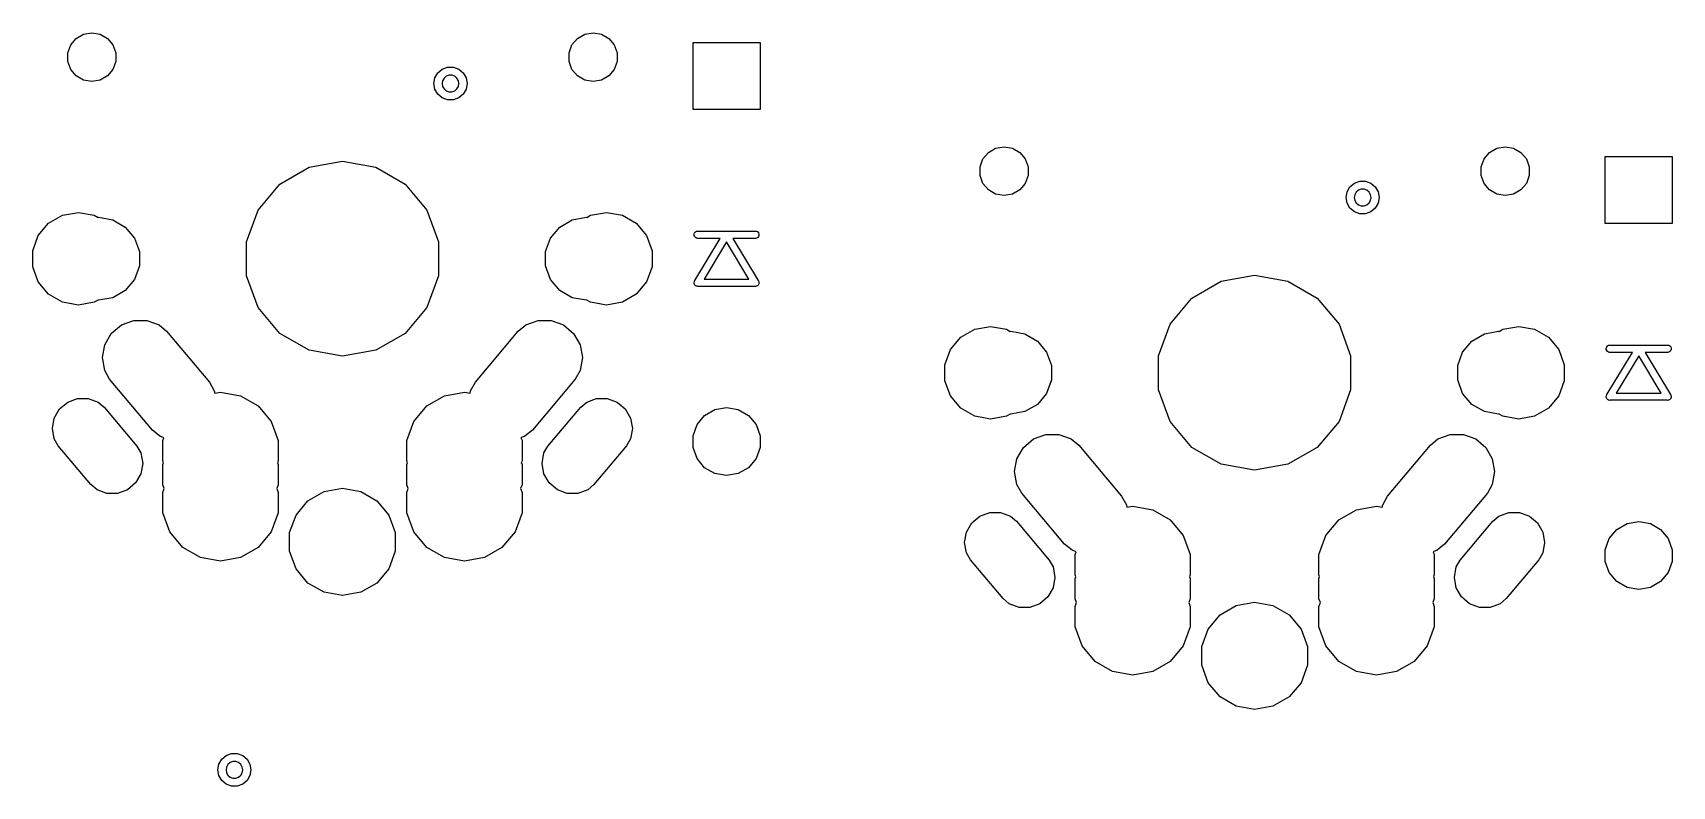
# Model space of a CAD drawing. Extents: x 61 to 195, y -144 to -65.
# Drawn here: x 120.55 to 154.7, y -118.99 to -103.29 of the extents above; entities that cross this region are included whole.
import ezdxf

# ---------------------------------------------------------------- set-up
doc = ezdxf.new("R2010")
doc.units = 0
doc.header["$MEASUREMENT"] = 0
doc.layers.add('BLACK', color=7, linetype='CONTINUOUS')

msp = doc.modelspace()

# ---------------------------------------------------------------- linework, layer by layer
at = {"layer": 'BLACK', "linetype": 'CONTINUOUS'}
for p, q in [((121.34, -103.546), (121.454, -103.411)), ((121.454, -103.411), (121.606, -103.323)), ((121.606, -103.323), (121.78, -103.292)), ((121.78, -103.292), (121.954, -103.323)), ((121.954, -103.323), (122.106, -103.411)), ((122.106, -103.411), (122.22, -103.546)), ((131.78, -103.546), (131.894, -103.411)), ((131.894, -103.411), (132.046, -103.323)), ((132.046, -103.323), (132.22, -103.292)), ((132.22, -103.292), (132.394, -103.323)), ((132.394, -103.323), (132.546, -103.411)), ((132.546, -103.411), (132.66, -103.546)), ((121.28, -103.712), (121.34, -103.546)), ((121.28, -103.888), (121.28, -103.712)), ((122.22, -103.546), (122.28, -103.712)), ((122.28, -103.712), (122.28, -103.888)), ((131.72, -103.712), (131.78, -103.546)), ((131.72, -103.888), (131.72, -103.712)), ((132.66, -103.546), (132.72, -103.712)), ((132.72, -103.712), (132.72, -103.888)), ((134.302, -104.888), (134.302, -103.492)), ((134.302, -103.492), (135.698, -103.492)), ((135.698, -103.492), (135.698, -104.888)), ((121.34, -104.054), (121.28, -103.888)), ((121.454, -104.189), (121.34, -104.054)), ((122.22, -104.054), (122.106, -104.189)), ((122.28, -103.888), (122.22, -104.054)), ((128.926, -104.232), (128.986, -104.128)), ((128.986, -104.128), (129.077, -104.051)), ((129.077, -104.051), (129.19, -104.01)), ((129.19, -104.01), (129.31, -104.01)), ((129.31, -104.01), (129.422, -104.051)), ((129.422, -104.051), (129.514, -104.128)), ((129.514, -104.128), (129.574, -104.232)), ((131.78, -104.054), (131.72, -103.888)), ((131.894, -104.189), (131.78, -104.054)), ((132.66, -104.054), (132.546, -104.189)), ((132.72, -103.888), (132.66, -104.054)), ((121.606, -104.277), (121.454, -104.189)), ((121.78, -104.308), (121.606, -104.277)), ((121.954, -104.277), (121.78, -104.308)), ((122.106, -104.189), (121.954, -104.277)), ((128.905, -104.35), (128.926, -104.232)), ((128.926, -104.468), (128.905, -104.35)), ((128.986, -104.572), (128.926, -104.468)), ((129.086, -104.29), (129.075, -104.35)), ((129.075, -104.35), (129.086, -104.41)), ((129.116, -104.238), (129.086, -104.29)), ((129.086, -104.41), (129.116, -104.462)), ((129.162, -104.198), (129.116, -104.238)), ((129.116, -104.462), (129.162, -104.502)), ((129.22, -104.178), (129.162, -104.198)), ((129.28, -104.178), (129.22, -104.178)), ((129.338, -104.198), (129.28, -104.178)), ((129.384, -104.238), (129.338, -104.198)), ((129.338, -104.502), (129.384, -104.462)), ((129.414, -104.29), (129.384, -104.238)), ((129.384, -104.462), (129.414, -104.41)), ((129.425, -104.35), (129.414, -104.29)), ((129.414, -104.41), (129.425, -104.35)), ((129.574, -104.468), (129.514, -104.572)), ((129.574, -104.232), (129.595, -104.35)), ((129.595, -104.35), (129.574, -104.468)), ((132.046, -104.277), (131.894, -104.189)), ((132.22, -104.308), (132.046, -104.277)), ((132.394, -104.277), (132.22, -104.308)), ((132.546, -104.189), (132.394, -104.277)), ((129.077, -104.649), (128.986, -104.572)), ((129.19, -104.69), (129.077, -104.649)), ((129.162, -104.502), (129.22, -104.522)), ((129.31, -104.69), (129.19, -104.69)), ((129.22, -104.522), (129.28, -104.522)), ((129.28, -104.522), (129.338, -104.502)), ((129.422, -104.649), (129.31, -104.69)), ((129.514, -104.572), (129.422, -104.649)), ((135.698, -104.888), (134.302, -104.888)), ((140.34, -105.921), (140.454, -105.786)), ((140.454, -105.786), (140.606, -105.698)), ((140.606, -105.698), (140.78, -105.667)), ((140.78, -105.667), (140.954, -105.698)), ((140.954, -105.698), (141.106, -105.786)), ((141.106, -105.786), (141.22, -105.921)), ((150.78, -105.921), (150.894, -105.786)), ((150.894, -105.786), (151.046, -105.698)), ((151.046, -105.698), (151.22, -105.667)), ((151.22, -105.667), (151.394, -105.698)), ((151.394, -105.698), (151.546, -105.786)), ((151.546, -105.786), (151.66, -105.921)), ((125.695, -106.444), (126.305, -106.092)), ((126.305, -106.092), (127, -105.969)), ((127, -105.969), (127.695, -106.092)), ((127.695, -106.092), (128.305, -106.444)), ((140.28, -106.087), (140.34, -105.921)), ((140.28, -106.263), (140.28, -106.087)), ((141.22, -105.921), (141.28, -106.087)), ((141.28, -106.087), (141.28, -106.263)), ((150.72, -106.087), (150.78, -105.921)), ((150.72, -106.263), (150.72, -106.087)), ((151.66, -105.921), (151.72, -106.087)), ((151.72, -106.087), (151.72, -106.263)), ((153.302, -107.263), (153.302, -105.867)), ((153.302, -105.867), (154.698, -105.867)), ((154.698, -105.867), (154.698, -107.263)), ((125.241, -106.985), (125.695, -106.444)), ((128.305, -106.444), (128.759, -106.985)), ((140.34, -106.429), (140.28, -106.263)), ((140.454, -106.564), (140.34, -106.429)), ((141.22, -106.429), (141.106, -106.564)), ((141.28, -106.263), (141.22, -106.429)), ((147.926, -106.607), (147.986, -106.503)), ((147.986, -106.503), (148.077, -106.426)), ((148.077, -106.426), (148.19, -106.385)), ((148.19, -106.385), (148.31, -106.385)), ((148.31, -106.385), (148.422, -106.426)), ((148.422, -106.426), (148.514, -106.503)), ((148.514, -106.503), (148.574, -106.607)), ((150.78, -106.429), (150.72, -106.263)), ((150.894, -106.564), (150.78, -106.429)), ((151.66, -106.429), (151.546, -106.564)), ((151.72, -106.263), (151.66, -106.429)), ((140.606, -106.652), (140.454, -106.564)), ((140.78, -106.683), (140.606, -106.652)), ((140.954, -106.652), (140.78, -106.683)), ((141.106, -106.564), (140.954, -106.652)), ((147.905, -106.725), (147.926, -106.607)), ((147.926, -106.843), (147.905, -106.725)), ((147.986, -106.947), (147.926, -106.843)), ((148.086, -106.665), (148.075, -106.725)), ((148.075, -106.725), (148.086, -106.785)), ((148.116, -106.613), (148.086, -106.665)), ((148.086, -106.785), (148.116, -106.837)), ((148.162, -106.573), (148.116, -106.613)), ((148.116, -106.837), (148.162, -106.877)), ((148.22, -106.553), (148.162, -106.573)), ((148.162, -106.877), (148.22, -106.897)), ((148.28, -106.553), (148.22, -106.553)), ((148.338, -106.573), (148.28, -106.553)), ((148.28, -106.897), (148.338, -106.877)), ((148.384, -106.613), (148.338, -106.573)), ((148.338, -106.877), (148.384, -106.837)), ((148.414, -106.665), (148.384, -106.613)), ((148.384, -106.837), (148.414, -106.785)), ((148.425, -106.725), (148.414, -106.665)), ((148.414, -106.785), (148.425, -106.725)), ((148.574, -106.843), (148.514, -106.947)), ((148.574, -106.607), (148.595, -106.725)), ((148.595, -106.725), (148.574, -106.843)), ((151.046, -106.652), (150.894, -106.564)), ((151.22, -106.683), (151.046, -106.652)), ((151.394, -106.652), (151.22, -106.683)), ((151.546, -106.564), (151.394, -106.652)), ((120.88, -107.261), (121.17, -107.094)), ((121.17, -107.094), (121.5, -107.035)), ((121.5, -107.035), (121.83, -107.094)), ((121.83, -107.094), (121.909, -107.139)), ((121.909, -107.139), (121.92, -107.137)), ((121.92, -107.137), (122.215, -107.189)), ((122.215, -107.189), (122.475, -107.339)), ((125, -107.647), (125.241, -106.985)), ((128.759, -106.985), (129, -107.647)), ((131.525, -107.339), (131.785, -107.189)), ((131.785, -107.189), (132.08, -107.137)), ((132.08, -107.137), (132.091, -107.139)), ((132.091, -107.139), (132.17, -107.094)), ((132.17, -107.094), (132.5, -107.035)), ((132.5, -107.035), (132.83, -107.094)), ((132.83, -107.094), (133.12, -107.261)), ((148.077, -107.024), (147.986, -106.947)), ((148.19, -107.065), (148.077, -107.024)), ((148.31, -107.065), (148.19, -107.065)), ((148.22, -106.897), (148.28, -106.897)), ((148.422, -107.024), (148.31, -107.065)), ((148.514, -106.947), (148.422, -107.024)), ((120.55, -107.832), (120.665, -107.518)), ((120.665, -107.518), (120.88, -107.261)), ((122.475, -107.339), (122.667, -107.568)), ((131.333, -107.568), (131.525, -107.339)), ((133.12, -107.261), (133.335, -107.518)), ((133.335, -107.518), (133.45, -107.832)), ((134.325, -107.487), (134.334, -107.462)), ((134.325, -107.513), (134.325, -107.487)), ((134.334, -107.538), (134.325, -107.513)), ((134.334, -107.462), (134.351, -107.442)), ((134.351, -107.558), (134.334, -107.538)), ((134.351, -107.442), (134.374, -107.428)), ((134.374, -107.572), (134.351, -107.558)), ((134.374, -107.428), (134.393, -107.425)), ((134.393, -107.425), (134.993, -107.425)), ((134.993, -107.425), (134.999, -107.424)), ((134.999, -107.424), (135, -107.424)), ((135, -107.424), (135.001, -107.424)), ((135.001, -107.424), (135.007, -107.425)), ((135.007, -107.425), (135.607, -107.425)), ((135.607, -107.425), (135.626, -107.428)), ((135.626, -107.428), (135.649, -107.442)), ((135.649, -107.558), (135.626, -107.572)), ((135.649, -107.442), (135.666, -107.462)), ((135.666, -107.538), (135.649, -107.558)), ((135.666, -107.462), (135.675, -107.487)), ((135.675, -107.513), (135.666, -107.538)), ((135.675, -107.487), (135.675, -107.513)), ((154.698, -107.263), (153.302, -107.263)), ((120.55, -108.168), (120.55, -107.832)), ((122.667, -107.568), (122.77, -107.85)), ((122.77, -107.85), (122.77, -108.15)), ((125, -108.353), (125, -107.647)), ((129, -107.647), (129, -108.353)), ((131.23, -107.85), (131.333, -107.568)), ((131.23, -108.15), (131.23, -107.85)), ((133.45, -107.832), (133.45, -108.168)), ((134.339, -108.456), (134.868, -107.575)), ((134.393, -107.575), (134.374, -107.572)), ((134.868, -107.575), (134.393, -107.575)), ((135, -107.646), (134.532, -108.425)), ((135.468, -108.425), (135, -107.646)), ((135.607, -107.575), (135.132, -107.575)), ((135.132, -107.575), (135.661, -108.456)), ((135.626, -107.572), (135.607, -107.575)), ((120.665, -108.482), (120.55, -108.168)), ((122.77, -108.15), (122.667, -108.432)), ((131.333, -108.432), (131.23, -108.15)), ((133.45, -108.168), (133.335, -108.482)), ((120.88, -108.739), (120.665, -108.482)), ((122.667, -108.432), (122.475, -108.661)), ((125.241, -109.015), (125, -108.353)), ((129, -108.353), (128.759, -109.015)), ((131.525, -108.661), (131.333, -108.432)), ((133.335, -108.482), (133.12, -108.739)), ((134.325, -108.486), (134.33, -108.474)), ((134.325, -108.487), (134.325, -108.486)), ((134.325, -108.486), (134.325, -108.486)), ((134.325, -108.499), (134.325, -108.487)), ((134.325, -108.512), (134.325, -108.499)), ((134.325, -108.513), (134.325, -108.512)), ((134.329, -108.525), (134.325, -108.513)), ((134.325, -108.513), (134.325, -108.513)), ((134.333, -108.537), (134.329, -108.525)), ((134.33, -108.474), (134.334, -108.462)), ((134.334, -108.537), (134.333, -108.537)), ((134.334, -108.462), (134.339, -108.456)), ((134.334, -108.538), (134.334, -108.537)), ((134.342, -108.548), (134.334, -108.538)), ((134.35, -108.558), (134.342, -108.548)), ((134.351, -108.558), (134.35, -108.558)), ((134.362, -108.565), (134.351, -108.558)), ((134.351, -108.558), (134.351, -108.558)), ((134.373, -108.571), (134.362, -108.565)), ((134.374, -108.572), (134.373, -108.571)), ((134.373, -108.571), (134.373, -108.571)), ((134.386, -108.574), (134.374, -108.572)), ((134.399, -108.576), (134.386, -108.574)), ((134.406, -108.575), (134.399, -108.576)), ((135.594, -108.575), (134.406, -108.575)), ((134.532, -108.425), (135.468, -108.425)), ((135.601, -108.576), (135.594, -108.575)), ((135.614, -108.574), (135.601, -108.576)), ((135.626, -108.572), (135.614, -108.574)), ((135.627, -108.571), (135.626, -108.572)), ((135.638, -108.565), (135.627, -108.571)), ((135.627, -108.571), (135.627, -108.571)), ((135.649, -108.558), (135.638, -108.565)), ((135.65, -108.558), (135.649, -108.558)), ((135.649, -108.558), (135.649, -108.558)), ((135.658, -108.548), (135.65, -108.558)), ((135.666, -108.538), (135.658, -108.548)), ((135.661, -108.456), (135.666, -108.462)), ((135.666, -108.462), (135.67, -108.474)), ((135.667, -108.537), (135.666, -108.537)), ((135.666, -108.537), (135.666, -108.538)), ((135.671, -108.525), (135.667, -108.537)), ((135.67, -108.474), (135.675, -108.486)), ((135.675, -108.513), (135.671, -108.525)), ((135.675, -108.486), (135.675, -108.486)), ((135.675, -108.486), (135.675, -108.487)), ((135.675, -108.487), (135.675, -108.499)), ((135.675, -108.499), (135.675, -108.512)), ((135.675, -108.512), (135.675, -108.513)), ((135.675, -108.513), (135.675, -108.513)), ((144.695, -108.819), (145.305, -108.467)), ((145.305, -108.467), (146, -108.344)), ((146, -108.344), (146.695, -108.467)), ((146.695, -108.467), (147.305, -108.819)), ((121.17, -108.906), (120.88, -108.739)), ((121.5, -108.965), (121.17, -108.906)), ((121.83, -108.906), (121.5, -108.965)), ((121.909, -108.861), (121.83, -108.906)), ((121.92, -108.863), (121.909, -108.861)), ((122.215, -108.811), (121.92, -108.863)), ((122.475, -108.661), (122.215, -108.811)), ((131.785, -108.811), (131.525, -108.661)), ((132.08, -108.863), (131.785, -108.811)), ((132.091, -108.861), (132.08, -108.863)), ((132.17, -108.906), (132.091, -108.861)), ((132.5, -108.965), (132.17, -108.906)), ((132.83, -108.906), (132.5, -108.965)), ((133.12, -108.739), (132.83, -108.906)), ((144.241, -109.36), (144.695, -108.819)), ((147.305, -108.819), (147.759, -109.36)), ((125.695, -109.556), (125.241, -109.015)), ((128.759, -109.015), (128.305, -109.556)), ((122.049, -109.792), (122.185, -109.555)), ((122.185, -109.555), (122.395, -109.38)), ((122.395, -109.38), (122.652, -109.286)), ((122.652, -109.286), (122.925, -109.286)), ((122.925, -109.286), (123.182, -109.38)), ((123.182, -109.38), (123.338, -109.511)), ((123.338, -109.511), (124.229, -110.573)), ((126.305, -109.908), (125.695, -109.556)), ((128.305, -109.556), (127.695, -109.908)), ((129.771, -110.573), (130.662, -109.511)), ((130.662, -109.511), (130.818, -109.38)), ((130.818, -109.38), (131.075, -109.286)), ((131.075, -109.286), (131.348, -109.286)), ((131.348, -109.286), (131.605, -109.38)), ((131.605, -109.38), (131.815, -109.555)), ((131.815, -109.555), (131.951, -109.792)), ((139.88, -109.636), (140.17, -109.469)), ((140.17, -109.469), (140.5, -109.41)), ((140.5, -109.41), (140.83, -109.469)), ((140.83, -109.469), (140.909, -109.514)), ((140.909, -109.514), (140.92, -109.512)), ((140.92, -109.512), (141.215, -109.564)), ((141.215, -109.564), (141.475, -109.714)), ((144, -110.022), (144.241, -109.36)), ((147.759, -109.36), (148, -110.022)), ((150.525, -109.714), (150.785, -109.564)), ((150.785, -109.564), (151.08, -109.512)), ((151.08, -109.512), (151.091, -109.514)), ((151.091, -109.514), (151.17, -109.469)), ((151.17, -109.469), (151.5, -109.41)), ((151.5, -109.41), (151.83, -109.469)), ((151.83, -109.469), (152.12, -109.636)), ((122.001, -110.061), (122.049, -109.792)), ((127, -110.031), (126.305, -109.908)), ((127.695, -109.908), (127, -110.031)), ((131.951, -109.792), (131.999, -110.061)), ((139.55, -110.207), (139.665, -109.893)), ((139.665, -109.893), (139.88, -109.636)), ((141.475, -109.714), (141.667, -109.943)), ((141.667, -109.943), (141.77, -110.225)), ((150.23, -110.225), (150.333, -109.943)), ((150.333, -109.943), (150.525, -109.714)), ((152.12, -109.636), (152.335, -109.893)), ((152.335, -109.893), (152.45, -110.207)), ((153.325, -109.862), (153.334, -109.837)), ((153.325, -109.888), (153.325, -109.862)), ((153.334, -109.913), (153.325, -109.888)), ((153.334, -109.837), (153.351, -109.817)), ((153.351, -109.933), (153.334, -109.913)), ((153.339, -110.831), (153.868, -109.95)), ((153.351, -109.817), (153.374, -109.803)), ((153.374, -109.947), (153.351, -109.933)), ((153.374, -109.803), (153.393, -109.8)), ((153.393, -109.95), (153.374, -109.947)), ((153.393, -109.8), (153.993, -109.8)), ((153.868, -109.95), (153.393, -109.95)), ((153.993, -109.8), (153.999, -109.799)), ((153.999, -109.799), (154, -109.799)), ((154, -109.799), (154.001, -109.799)), ((154.001, -109.799), (154.007, -109.8)), ((154.007, -109.8), (154.607, -109.8)), ((154.607, -109.95), (154.132, -109.95)), ((154.132, -109.95), (154.661, -110.831)), ((154.607, -109.8), (154.626, -109.803)), ((154.626, -109.947), (154.607, -109.95)), ((154.626, -109.803), (154.649, -109.817)), ((154.649, -109.933), (154.626, -109.947)), ((154.649, -109.817), (154.666, -109.837)), ((154.666, -109.913), (154.649, -109.933)), ((154.666, -109.837), (154.675, -109.862)), ((154.675, -109.888), (154.666, -109.913)), ((154.675, -109.862), (154.675, -109.888)), ((122.049, -110.33), (122.001, -110.061)), ((131.999, -110.061), (131.951, -110.33)), ((139.55, -110.543), (139.55, -110.207)), ((141.77, -110.225), (141.77, -110.525)), ((144, -110.728), (144, -110.022)), ((148, -110.022), (148, -110.728)), ((150.23, -110.525), (150.23, -110.225)), ((152.45, -110.207), (152.45, -110.543)), ((154, -110.021), (153.532, -110.8)), ((154.468, -110.8), (154, -110.021)), ((122.151, -110.507), (122.049, -110.33)), ((123.042, -111.569), (122.151, -110.507)), ((124.229, -110.573), (124.331, -110.75)), ((129.669, -110.75), (129.771, -110.573)), ((131.849, -110.507), (130.958, -111.569)), ((131.951, -110.33), (131.849, -110.507)), ((139.665, -110.857), (139.55, -110.543)), ((141.77, -110.525), (141.667, -110.807)), ((150.333, -110.807), (150.23, -110.525)), ((152.45, -110.543), (152.335, -110.857)), ((121.277, -110.987), (121.484, -110.911)), ((121.484, -110.911), (121.705, -110.911)), ((121.705, -110.911), (121.912, -110.987)), ((124.331, -110.75), (124.341, -110.803)), ((124.341, -110.803), (124.46, -110.781)), ((124.46, -110.781), (124.877, -110.855)), ((124.877, -110.855), (125.243, -111.067)), ((128.757, -111.067), (129.123, -110.855)), ((129.123, -110.855), (129.54, -110.781)), ((129.54, -110.781), (129.659, -110.803)), ((129.659, -110.803), (129.669, -110.75)), ((132.088, -110.987), (132.295, -110.911)), ((132.295, -110.911), (132.516, -110.911)), ((132.516, -110.911), (132.723, -110.987)), ((139.88, -111.114), (139.665, -110.857)), ((141.667, -110.807), (141.475, -111.036)), ((144.241, -111.39), (144, -110.728)), ((148, -110.728), (147.759, -111.39)), ((150.525, -111.036), (150.333, -110.807)), ((152.335, -110.857), (152.12, -111.114)), ((153.325, -110.861), (153.33, -110.849)), ((153.325, -110.862), (153.325, -110.861)), ((153.325, -110.861), (153.325, -110.861)), ((153.325, -110.874), (153.325, -110.862)), ((153.325, -110.887), (153.325, -110.874)), ((153.325, -110.888), (153.325, -110.887)), ((153.329, -110.9), (153.325, -110.888)), ((153.325, -110.888), (153.325, -110.888)), ((153.333, -110.912), (153.329, -110.9)), ((153.33, -110.849), (153.334, -110.837)), ((153.334, -110.912), (153.333, -110.912)), ((153.334, -110.837), (153.339, -110.831)), ((153.334, -110.913), (153.334, -110.912)), ((153.342, -110.923), (153.334, -110.913)), ((153.35, -110.933), (153.342, -110.923)), ((153.351, -110.933), (153.35, -110.933)), ((153.362, -110.94), (153.351, -110.933)), ((153.351, -110.933), (153.351, -110.933)), ((153.373, -110.946), (153.362, -110.94)), ((153.374, -110.947), (153.373, -110.946)), ((153.373, -110.946), (153.373, -110.946)), ((153.386, -110.949), (153.374, -110.947)), ((153.399, -110.951), (153.386, -110.949)), ((153.406, -110.95), (153.399, -110.951)), ((154.594, -110.95), (153.406, -110.95)), ((153.532, -110.8), (154.468, -110.8)), ((154.601, -110.951), (154.594, -110.95)), ((154.614, -110.949), (154.601, -110.951)), ((154.626, -110.947), (154.614, -110.949)), ((154.627, -110.946), (154.626, -110.947)), ((154.638, -110.94), (154.627, -110.946)), ((154.627, -110.946), (154.627, -110.946)), ((154.649, -110.933), (154.638, -110.94)), ((154.65, -110.933), (154.649, -110.933)), ((154.649, -110.933), (154.649, -110.933)), ((154.658, -110.923), (154.65, -110.933)), ((154.666, -110.913), (154.658, -110.923)), ((154.661, -110.831), (154.666, -110.837)), ((154.666, -110.837), (154.67, -110.849)), ((154.667, -110.912), (154.666, -110.912)), ((154.666, -110.912), (154.666, -110.913)), ((154.671, -110.9), (154.667, -110.912)), ((154.67, -110.849), (154.675, -110.861)), ((154.675, -110.888), (154.671, -110.9)), ((154.675, -110.861), (154.675, -110.861)), ((154.675, -110.861), (154.675, -110.862)), ((154.675, -110.862), (154.675, -110.874)), ((154.675, -110.874), (154.675, -110.887)), ((154.675, -110.887), (154.675, -110.888)), ((154.675, -110.888), (154.675, -110.888)), ((120.96, -111.536), (120.998, -111.319)), ((120.998, -111.319), (121.109, -111.128)), ((121.109, -111.128), (121.277, -110.987)), ((121.912, -110.987), (122.038, -111.093)), ((122.038, -111.093), (122.719, -111.904)), ((125.243, -111.067), (125.515, -111.391)), ((128.485, -111.391), (128.757, -111.067)), ((131.281, -111.904), (131.962, -111.093)), ((131.962, -111.093), (132.088, -110.987)), ((132.723, -110.987), (132.891, -111.128)), ((132.891, -111.128), (133.002, -111.319)), ((133.002, -111.319), (133.04, -111.536)), ((134.386, -111.455), (134.544, -111.267)), ((134.544, -111.267), (134.757, -111.143)), ((134.757, -111.143), (135, -111.101)), ((135, -111.101), (135.243, -111.143)), ((135.243, -111.143), (135.456, -111.267)), ((135.456, -111.267), (135.614, -111.455)), ((140.17, -111.281), (139.88, -111.114)), ((140.5, -111.34), (140.17, -111.281)), ((140.83, -111.281), (140.5, -111.34)), ((140.909, -111.236), (140.83, -111.281)), ((140.92, -111.238), (140.909, -111.236)), ((141.215, -111.186), (140.92, -111.238)), ((141.475, -111.036), (141.215, -111.186)), ((150.785, -111.186), (150.525, -111.036)), ((151.08, -111.238), (150.785, -111.186)), ((151.091, -111.236), (151.08, -111.238)), ((151.17, -111.281), (151.091, -111.236)), ((151.5, -111.34), (151.17, -111.281)), ((151.83, -111.281), (151.5, -111.34)), ((152.12, -111.114), (151.83, -111.281)), ((120.998, -111.753), (120.96, -111.536)), ((123.198, -111.7), (123.042, -111.569)), ((125.515, -111.391), (125.66, -111.788)), ((128.34, -111.788), (128.485, -111.391)), ((130.958, -111.569), (130.802, -111.7)), ((133.04, -111.536), (133.002, -111.753)), ((134.302, -111.687), (134.386, -111.455)), ((135.614, -111.455), (135.698, -111.687)), ((141.395, -111.755), (141.652, -111.661)), ((141.652, -111.661), (141.925, -111.661)), ((141.925, -111.661), (142.182, -111.755)), ((144.695, -111.931), (144.241, -111.39)), ((147.759, -111.39), (147.305, -111.931)), ((149.818, -111.755), (150.075, -111.661)), ((150.075, -111.661), (150.348, -111.661)), ((150.348, -111.661), (150.605, -111.755)), ((121.081, -111.896), (120.998, -111.753)), ((121.762, -112.707), (121.081, -111.896)), ((122.719, -111.904), (122.802, -112.047)), ((123.281, -111.73), (123.198, -111.7)), ((123.26, -111.788), (123.281, -111.73)), ((123.26, -112.212), (123.26, -111.788)), ((125.66, -111.788), (125.66, -112.212)), ((128.34, -112.212), (128.34, -111.788)), ((130.802, -111.7), (130.719, -111.73)), ((130.719, -111.73), (130.74, -111.788)), ((130.74, -111.788), (130.74, -112.212)), ((131.198, -112.047), (131.281, -111.904)), ((132.919, -111.896), (132.238, -112.707)), ((133.002, -111.753), (132.919, -111.896)), ((134.302, -111.933), (134.302, -111.687)), ((134.386, -112.165), (134.302, -111.933)), ((135.698, -111.933), (135.614, -112.165)), ((135.698, -111.687), (135.698, -111.933)), ((141.049, -112.167), (141.185, -111.93)), ((141.185, -111.93), (141.395, -111.755)), ((142.182, -111.755), (142.338, -111.886)), ((142.338, -111.886), (143.229, -112.948)), ((145.305, -112.283), (144.695, -111.931)), ((147.305, -111.931), (146.695, -112.283)), ((148.771, -112.948), (149.662, -111.886)), ((149.662, -111.886), (149.818, -111.755)), ((150.605, -111.755), (150.815, -111.93)), ((150.815, -111.93), (150.951, -112.167)), ((122.802, -112.047), (122.84, -112.264)), ((122.84, -112.264), (122.802, -112.481)), ((123.274, -112.25), (123.26, -112.212)), ((123.26, -112.288), (123.274, -112.25)), ((123.26, -112.712), (123.26, -112.288)), ((125.66, -112.212), (125.646, -112.25)), ((125.646, -112.25), (125.66, -112.288)), ((125.66, -112.288), (125.66, -112.712)), ((128.354, -112.25), (128.34, -112.212)), ((128.34, -112.288), (128.354, -112.25)), ((128.34, -112.712), (128.34, -112.288)), ((130.74, -112.212), (130.726, -112.25)), ((130.726, -112.25), (130.74, -112.288)), ((130.74, -112.288), (130.74, -112.712)), ((131.16, -112.264), (131.198, -112.047)), ((131.198, -112.481), (131.16, -112.264)), ((134.544, -112.353), (134.386, -112.165)), ((135.614, -112.165), (135.456, -112.353)), ((141.001, -112.436), (141.049, -112.167)), ((146, -112.406), (145.305, -112.283)), ((146.695, -112.283), (146, -112.406)), ((150.951, -112.167), (150.999, -112.436)), ((122.691, -112.672), (122.523, -112.813)), ((122.802, -112.481), (122.691, -112.672)), ((131.309, -112.672), (131.198, -112.481)), ((131.477, -112.813), (131.309, -112.672)), ((134.757, -112.477), (134.544, -112.353)), ((135, -112.519), (134.757, -112.477)), ((135.243, -112.477), (135, -112.519)), ((135.456, -112.353), (135.243, -112.477)), ((141.049, -112.705), (141.001, -112.436)), ((150.999, -112.436), (150.951, -112.705)), ((121.888, -112.813), (121.762, -112.707)), ((122.095, -112.889), (121.888, -112.813)), ((122.316, -112.889), (122.095, -112.889)), ((122.523, -112.813), (122.316, -112.889)), ((123.289, -112.79), (123.26, -112.712)), ((123.26, -112.868), (123.289, -112.79)), ((123.26, -113.292), (123.26, -112.868)), ((125.66, -112.712), (125.631, -112.79)), ((125.631, -112.79), (125.66, -112.868)), ((125.66, -112.868), (125.66, -113.292)), ((126.282, -113.044), (126.618, -112.85)), ((126.618, -112.85), (127, -112.783)), ((127, -112.783), (127.382, -112.85)), ((127.382, -112.85), (127.718, -113.044)), ((128.369, -112.79), (128.34, -112.712)), ((128.34, -112.868), (128.369, -112.79)), ((128.34, -113.292), (128.34, -112.868)), ((130.74, -112.712), (130.711, -112.79)), ((130.711, -112.79), (130.74, -112.868)), ((130.74, -112.868), (130.74, -113.292)), ((131.684, -112.889), (131.477, -112.813)), ((131.905, -112.889), (131.684, -112.889)), ((132.112, -112.813), (131.905, -112.889)), ((132.238, -112.707), (132.112, -112.813)), ((141.151, -112.882), (141.049, -112.705)), ((142.042, -113.944), (141.151, -112.882)), ((143.229, -112.948), (143.331, -113.125)), ((148.669, -113.125), (148.771, -112.948)), ((150.849, -112.882), (149.958, -113.944)), ((150.951, -112.705), (150.849, -112.882)), ((123.405, -113.689), (123.26, -113.292)), ((125.66, -113.292), (125.515, -113.689)), ((125.9, -113.706), (126.033, -113.342)), ((126.033, -113.342), (126.282, -113.044)), ((127.718, -113.044), (127.967, -113.342)), ((127.967, -113.342), (128.1, -113.706)), ((128.485, -113.689), (128.34, -113.292)), ((130.74, -113.292), (130.595, -113.689)), ((140.109, -113.503), (140.277, -113.362)), ((140.277, -113.362), (140.484, -113.286)), ((140.484, -113.286), (140.705, -113.286)), ((140.705, -113.286), (140.912, -113.362)), ((140.912, -113.362), (141.038, -113.468)), ((143.331, -113.125), (143.341, -113.178)), ((143.341, -113.178), (143.46, -113.156)), ((143.46, -113.156), (143.877, -113.23)), ((143.877, -113.23), (144.243, -113.442)), ((147.757, -113.442), (148.123, -113.23)), ((148.123, -113.23), (148.54, -113.156)), ((148.54, -113.156), (148.659, -113.178)), ((148.659, -113.178), (148.669, -113.125)), ((150.962, -113.468), (151.088, -113.362)), ((151.088, -113.362), (151.295, -113.286)), ((151.295, -113.286), (151.516, -113.286)), ((151.516, -113.286), (151.723, -113.362)), ((151.723, -113.362), (151.891, -113.503)), ((123.677, -114.013), (123.405, -113.689)), ((125.515, -113.689), (125.243, -114.013)), ((125.9, -114.094), (125.9, -113.706)), ((128.1, -113.706), (128.1, -114.094)), ((128.757, -114.013), (128.485, -113.689)), ((130.595, -113.689), (130.323, -114.013)), ((139.96, -113.911), (139.998, -113.694)), ((139.998, -113.694), (140.109, -113.503)), ((141.038, -113.468), (141.719, -114.279)), ((144.243, -113.442), (144.515, -113.766)), ((147.485, -113.766), (147.757, -113.442)), ((150.281, -114.279), (150.962, -113.468)), ((151.891, -113.503), (152.002, -113.694)), ((152.002, -113.694), (152.04, -113.911)), ((153.386, -113.83), (153.544, -113.642)), ((153.544, -113.642), (153.757, -113.518)), ((153.757, -113.518), (154, -113.476)), ((154, -113.476), (154.243, -113.518)), ((154.243, -113.518), (154.456, -113.642)), ((154.456, -113.642), (154.614, -113.83)), ((124.043, -114.225), (123.677, -114.013)), ((125.243, -114.013), (124.877, -114.225)), ((129.123, -114.225), (128.757, -114.013)), ((130.323, -114.013), (129.957, -114.225)), ((139.998, -114.128), (139.96, -113.911)), ((142.198, -114.075), (142.042, -113.944)), ((144.515, -113.766), (144.66, -114.163)), ((147.34, -114.163), (147.485, -113.766)), ((149.958, -113.944), (149.802, -114.075)), ((152.04, -113.911), (152.002, -114.128)), ((153.302, -114.062), (153.386, -113.83)), ((154.614, -113.83), (154.698, -114.062)), ((124.46, -114.299), (124.043, -114.225)), ((124.877, -114.225), (124.46, -114.299)), ((126.033, -114.458), (125.9, -114.094)), ((128.1, -114.094), (127.967, -114.458)), ((129.54, -114.299), (129.123, -114.225)), ((129.957, -114.225), (129.54, -114.299)), ((140.081, -114.271), (139.998, -114.128)), ((140.762, -115.082), (140.081, -114.271)), ((141.719, -114.279), (141.802, -114.422)), ((142.281, -114.105), (142.198, -114.075)), ((142.26, -114.163), (142.281, -114.105)), ((142.26, -114.587), (142.26, -114.163)), ((144.66, -114.163), (144.66, -114.587)), ((147.34, -114.587), (147.34, -114.163)), ((149.802, -114.075), (149.719, -114.105)), ((149.719, -114.105), (149.74, -114.163)), ((149.74, -114.163), (149.74, -114.587)), ((150.198, -114.422), (150.281, -114.279)), ((151.919, -114.271), (151.238, -115.082)), ((152.002, -114.128), (151.919, -114.271)), ((153.302, -114.308), (153.302, -114.062)), ((153.386, -114.54), (153.302, -114.308)), ((154.698, -114.308), (154.614, -114.54)), ((154.698, -114.062), (154.698, -114.308)), ((126.282, -114.756), (126.033, -114.458)), ((127.967, -114.458), (127.718, -114.756)), ((141.802, -114.422), (141.84, -114.639)), ((141.84, -114.639), (141.802, -114.856)), ((142.274, -114.625), (142.26, -114.587)), ((142.26, -114.663), (142.274, -114.625)), ((142.26, -115.087), (142.26, -114.663)), ((144.66, -114.587), (144.646, -114.625)), ((144.646, -114.625), (144.66, -114.663)), ((144.66, -114.663), (144.66, -115.087)), ((147.354, -114.625), (147.34, -114.587)), ((147.34, -114.663), (147.354, -114.625)), ((147.34, -115.087), (147.34, -114.663)), ((149.74, -114.587), (149.726, -114.625)), ((149.726, -114.625), (149.74, -114.663)), ((149.74, -114.663), (149.74, -115.087)), ((150.16, -114.639), (150.198, -114.422)), ((150.198, -114.856), (150.16, -114.639)), ((153.544, -114.728), (153.386, -114.54)), ((153.757, -114.852), (153.544, -114.728)), ((154.456, -114.728), (154.243, -114.852)), ((154.614, -114.54), (154.456, -114.728)), ((126.618, -114.95), (126.282, -114.756)), ((127, -115.017), (126.618, -114.95)), ((127.382, -114.95), (127, -115.017)), ((127.718, -114.756), (127.382, -114.95)), ((141.691, -115.047), (141.523, -115.188)), ((141.802, -114.856), (141.691, -115.047)), ((150.309, -115.047), (150.198, -114.856)), ((150.477, -115.188), (150.309, -115.047)), ((154, -114.894), (153.757, -114.852)), ((154.243, -114.852), (154, -114.894)), ((140.888, -115.188), (140.762, -115.082)), ((141.095, -115.264), (140.888, -115.188)), ((141.316, -115.264), (141.095, -115.264)), ((141.523, -115.188), (141.316, -115.264)), ((142.289, -115.165), (142.26, -115.087)), ((142.26, -115.243), (142.289, -115.165)), ((142.26, -115.667), (142.26, -115.243)), ((144.66, -115.087), (144.631, -115.165)), ((144.631, -115.165), (144.66, -115.243)), ((144.66, -115.243), (144.66, -115.667)), ((145.033, -115.717), (145.282, -115.419)), ((145.282, -115.419), (145.618, -115.225)), ((145.618, -115.225), (146, -115.158)), ((146, -115.158), (146.382, -115.225)), ((146.382, -115.225), (146.718, -115.419)), ((146.718, -115.419), (146.967, -115.717)), ((147.369, -115.165), (147.34, -115.087)), ((147.34, -115.243), (147.369, -115.165)), ((147.34, -115.667), (147.34, -115.243)), ((149.74, -115.087), (149.711, -115.165)), ((149.711, -115.165), (149.74, -115.243)), ((149.74, -115.243), (149.74, -115.667)), ((150.684, -115.264), (150.477, -115.188)), ((150.905, -115.264), (150.684, -115.264)), ((151.112, -115.188), (150.905, -115.264)), ((151.238, -115.082), (151.112, -115.188)), ((142.405, -116.064), (142.26, -115.667)), ((144.66, -115.667), (144.515, -116.064)), ((144.9, -116.081), (145.033, -115.717)), ((146.967, -115.717), (147.1, -116.081)), ((147.485, -116.064), (147.34, -115.667)), ((149.74, -115.667), (149.595, -116.064)), ((142.677, -116.388), (142.405, -116.064)), ((144.515, -116.064), (144.243, -116.388)), ((144.9, -116.469), (144.9, -116.081)), ((147.1, -116.081), (147.1, -116.469)), ((147.757, -116.388), (147.485, -116.064)), ((149.595, -116.064), (149.323, -116.388)), ((143.043, -116.6), (142.677, -116.388)), ((144.243, -116.388), (143.877, -116.6)), ((148.123, -116.6), (147.757, -116.388)), ((149.323, -116.388), (148.957, -116.6)), ((143.46, -116.674), (143.043, -116.6)), ((143.877, -116.6), (143.46, -116.674)), ((145.033, -116.833), (144.9, -116.469)), ((147.1, -116.469), (146.967, -116.833)), ((148.54, -116.674), (148.123, -116.6)), ((148.957, -116.6), (148.54, -116.674)), ((145.282, -117.131), (145.033, -116.833)), ((146.967, -116.833), (146.718, -117.131)), ((145.618, -117.325), (145.282, -117.131)), ((146, -117.392), (145.618, -117.325)), ((146.382, -117.325), (146, -117.392)), ((146.718, -117.131), (146.382, -117.325)), ((124.426, -118.532), (124.486, -118.428)), ((124.486, -118.428), (124.578, -118.351)), ((124.578, -118.351), (124.69, -118.31)), ((124.72, -118.478), (124.662, -118.498)), ((124.69, -118.31), (124.81, -118.31)), ((124.78, -118.478), (124.72, -118.478)), ((124.837, -118.498), (124.78, -118.478)), ((124.81, -118.31), (124.922, -118.351)), ((124.922, -118.351), (125.014, -118.428)), ((125.014, -118.428), (125.074, -118.532)), ((124.405, -118.65), (124.426, -118.532)), ((124.426, -118.768), (124.405, -118.65)), ((124.486, -118.872), (124.426, -118.768)), ((124.586, -118.59), (124.575, -118.65)), ((124.575, -118.65), (124.586, -118.71)), ((124.616, -118.538), (124.586, -118.59)), ((124.586, -118.71), (124.616, -118.762)), ((124.662, -118.498), (124.616, -118.538)), ((124.616, -118.762), (124.662, -118.802)), ((124.662, -118.802), (124.72, -118.822)), ((124.72, -118.822), (124.78, -118.822)), ((124.78, -118.822), (124.837, -118.802)), ((124.884, -118.538), (124.837, -118.498)), ((124.837, -118.802), (124.884, -118.762)), ((124.914, -118.59), (124.884, -118.538)), ((124.884, -118.762), (124.914, -118.71)), ((124.925, -118.65), (124.914, -118.59)), ((124.914, -118.71), (124.925, -118.65)), ((125.074, -118.768), (125.014, -118.872)), ((125.074, -118.532), (125.095, -118.65)), ((125.095, -118.65), (125.074, -118.768)), ((124.578, -118.949), (124.486, -118.872)), ((124.69, -118.99), (124.578, -118.949)), ((124.81, -118.99), (124.69, -118.99)), ((124.922, -118.949), (124.81, -118.99)), ((125.014, -118.872), (124.922, -118.949))]:
    msp.add_line(p, q, dxfattribs=at)

doc.saveas('drawing.dxf')
